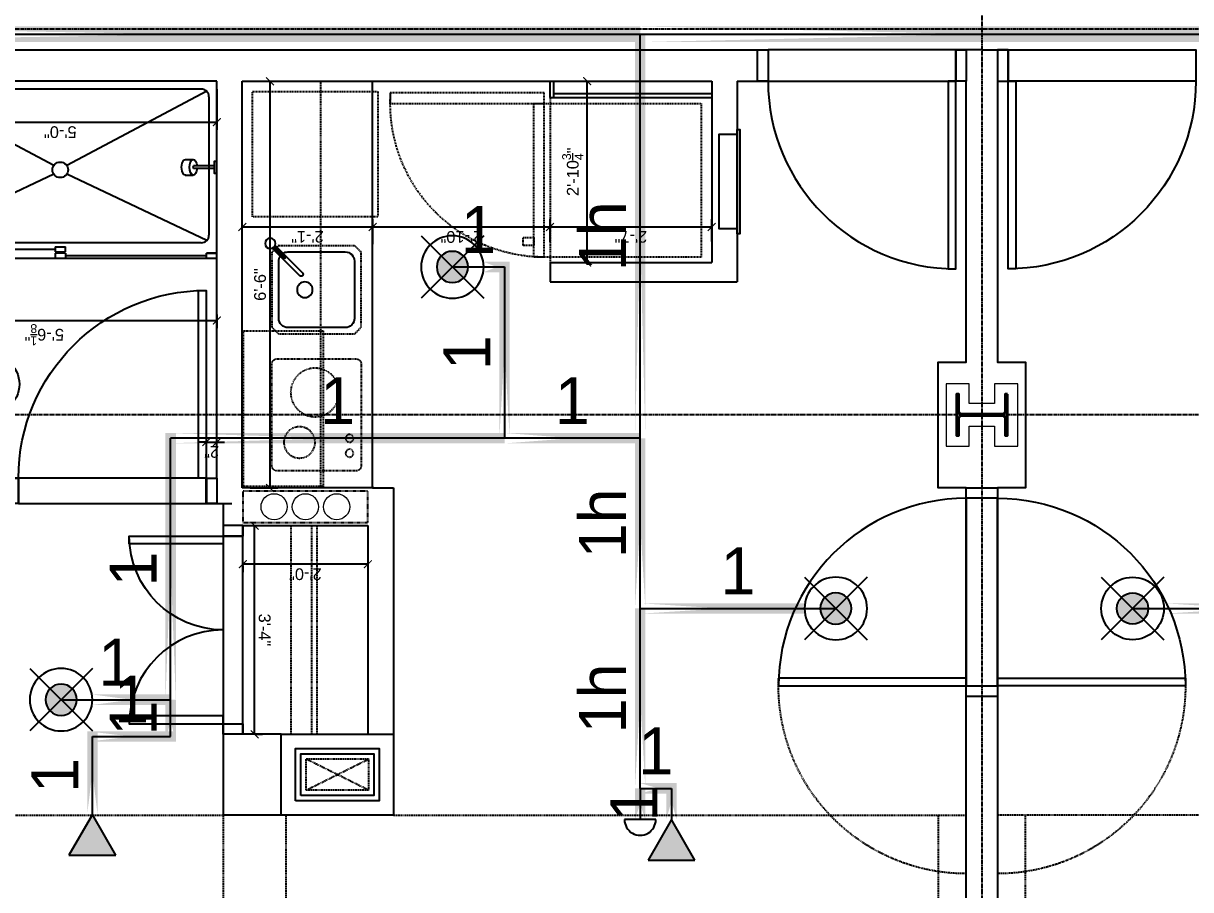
# Model space of a CAD drawing. Header units: inches. Extents: x -6955 to 13123, y -1334 to 3701.
# Drawn here: x 10355.3 to 10579, y 1468.5 to 1634.7 of the extents above; entities that cross this region are included whole.
import ezdxf
from ezdxf.enums import TextEntityAlignment as Align

# ---------------------------------------------------------------- set-up
doc = ezdxf.new("R2010")
doc.units = ezdxf.units.IN
doc.header["$MEASUREMENT"] = 0
for name, pattern in [('CENTER2', [1.125, 0.75, -0.125, 0.125, -0.125]), ('DASHDOT2', [0.5, 0.25, -0.125, 0, -0.125]), ('HIDDEN2', [0.1875, 0.125, -0.0625])]:
    doc.linetypes.add(name, pattern=pattern)
for name, color, linetype, lineweight in [('A-Detl-Hatch', 1, 'Continuous', 18), ('A-Detl-Wide', 2, 'Continuous', 35), ('S-Detl-Hatch', 1, 'Continuous', 18)]:
    doc.layers.add(name, color=color, linetype=linetype, lineweight=lineweight)
for name, color, linetype in [('A-Door', 7, 'Continuous'), ('A-Door-Head', 8, 'Continuous'), ('A-Eqpm', 4, 'Continuous'), ('A-Eqpm-NIC', 5, 'DASHDOT2'), ('A-Flor-Case', 6, 'Continuous'), ('A-Flor-Case-Hidden', 8, 'HIDDEN2'), ('A-Flor-Outline', 4, 'Continuous'), ('A-Flor-Ovhd', 1, 'HIDDEN2'), ('A-Flor-Pfix', 7, 'Continuous'), ('A-Flor-Soffit', 6, 'HIDDEN2'), ('A-Flor-Wall Mtd Fixture', 7, 'Continuous'), ('A-Grid(SmallScale)', 11, 'CENTER2'), ('A-HVAC', 6, 'HIDDEN2'), ('A-Wall-Full', 7, 'Continuous'), ('headdn', 7, 'Continuous'), ('PIPEBL', 4, 'Continuous'), ('pipemn', 6, 'Continuous'), ('PIPESPC', 7, 'Continuous'), ('spk-cap', 7, 'Continuous'), ('TIDYPIPE', 7, 'Continuous')]:
    doc.layers.add(name, color=color, linetype=linetype)
doc.layers.add('G-Anno-Nplt', color=140, linetype='Continuous', lineweight=18, plot=False)
doc.styles.add('G1DIM', font='arial.ttf')
doc.styles.add('PIPE', font='PIPE.SHX')
doc.dimstyles.new('Aec-Arch-I-96', dxfattribs={"dimscale": 96, "dimtxt": 0.09375, "dimasz": 0.0625, "dimexe": 0.0625, "dimexo": 0.0625, "dimgap": 0.03125, "dimtad": 1, "dimdec": 3, "dimzin": 3, "dimdsep": 46, "dimlunit": 4, "dimtxsty": 'G1DIM', "dimblk": 'ARCHTICK', "dimcen": 0.09375, "dimclrt": 2, "dimazin": 2, "dimtfac": 0.75, "dimtdec": 3, "dimtix": 1, "dimtmove": 2, "dimatfit": 2, "dimldrblk": 'OPEN90', "dimfxl": 0.0625, "dimtolj": 1, "dimtzin": 0, "dimarcsym": 0})

# ---------------------------------------------------------------- blocks, each defined once
blk = doc.blocks.new('*U18')
at = {"layer": 'A-Detl-Hatch'}
h = blk.add_hatch(dxfattribs=at)
h.set_pattern_fill('ANSI32', color=256, scale=6, style=0)
h.set_pattern_definition([(45, (0, -4.865), (-1.591, 1.591), []), (45, (1.0607, -4.865), (-1.591, 1.591), [])])
edge = h.paths.add_edge_path()
edge.add_line((3.98, -9.73), (3.98, -9.295))
edge.add_line((3.98, -9.295), (0.645, -9.295))
edge.add_arc((0.645, -8.795), 0.5, 180, 270, ccw=False)
edge.add_line((0.145, -8.795), (0.145, -0.935))
edge.add_arc((0.645, -0.935), 0.5, 90, 180, ccw=False)
edge.add_line((0.645, -0.435), (3.98, -0.435))
edge.add_line((3.98, -0.435), (3.98, 0))
edge.add_line((3.98, 0), (-3.98, 0))
edge.add_line((-3.98, 0), (-3.98, -0.435))
edge.add_line((-3.98, -0.435), (-0.645, -0.435))
edge.add_arc((-0.645, -0.935), 0.5, 0, 90, ccw=False)
edge.add_line((-0.145, -0.935), (-0.145, -8.795))
edge.add_arc((-0.645, -8.795), 0.5, -90, 0, ccw=False)
edge.add_line((-0.645, -9.295), (-3.98, -9.295))
edge.add_line((-3.98, -9.295), (-3.98, -9.73))
edge.add_line((-3.98, -9.73), (3.98, -9.73))
at = {"color": 0, "linetype": 'ByBlock'}
blk.add_lwpolyline([(3.98, -9.73), (3.98, -9.295), (0.645, -9.295, -0.4142136), (0.145, -8.795), (0.145, -0.935, -0.4142136), (0.645, -0.435), (3.98, -0.435), (3.98, 0), (-3.98, 0), (-3.98, -0.435), (-0.645, -0.435, -0.4142136), (-0.145, -0.935), (-0.145, -8.795, -0.4142136), (-0.645, -9.295), (-3.98, -9.295), (-3.98, -9.73)], format="xyb", close=True, dxfattribs=at)
blk = doc.blocks.new('W10X33')
at = {"layer": 'S-Detl-Hatch'}
blk.add_lwpolyline([(13773.78, -7310.28), (13773.78, -7305.84), (13769.95, -7305.84), (13769.95, -7300.98), (13773.78, -7300.98), (13773.78, -7296.55), (13761.82, -7296.55), (13761.82, -7300.98), (13765.66, -7300.98), (13765.66, -7305.84), (13761.82, -7305.84), (13761.82, -7310.28)], close=True, dxfattribs=at)
at = {"layer": 'A-Detl-Wide'}
blk.add_blockref('*U18', (13767.8, -7298.55), dxfattribs=at)
blk = doc.blocks.new('36in door')
blk.add_lwpolyline([(-1.5, -36), (0, -36), (0, 0), (-1.5, 0)], close=True)
blk.add_arc((0, 0), 36, 180, 270)
blk = doc.blocks.new('King Studio 1')
at = {"layer": 'A-Door'}
blk.add_lwpolyline([(221, 6), (219, 6), (219, 0), (221, 0)], close=True, dxfattribs=at)
at = {"layer": 'A-Door-Head'}
blk.add_lwpolyline([(183, 6), (219, 6), (219, 0), (183, 0)], close=True, dxfattribs=at)
at = {"layer": 'A-Flor-Soffit'}
for p, q in [((215.63, 247.38), (215.63, 146.75)), ((111.74, 146.75), (221, 146.75))]:
    blk.add_line(p, q, dxfattribs=at)
at = {"layer": 'A-Wall-Full'}
for p, q in [((219, 0), (219, 6)), ((221, 6), (219, 6)), ((224, 0), (219, 0))]:
    blk.add_line(p, q, dxfattribs=at)
blk.add_lwpolyline([(221, 6), (221, 59.9), (215.63, 59.9), (215.63, 84), (221, 84), (221, 247.38)], dxfattribs=at)
at = {"layer": 'A-Door', "xscale": -1, "rotation": 180.0000000000306}
blk.add_blockref('36in door', (219, 6), dxfattribs=at)
blk = doc.blocks.new('Plumbing Chase')
at = {"layer": 'A-Flor-Outline', "linetype": 'HIDDEN2', "ltscale": 0.5}
blk.add_lwpolyline([(0.625, 0), (6.625, 0), (6.625, 24), (0.625, 24)], close=True, dxfattribs=at)
at = {"layer": 'G-Anno-Nplt'}
for centre in [(3.625, 18), (3.625, 12), (3.625, 6)]:
    blk.add_circle(centre, 2.5, dxfattribs=at)
blk = doc.blocks.new('18in door')
blk.add_lwpolyline([(0, 0), (1.5, 0), (1.5, 18), (0, 18)], close=True)
blk.add_arc((0, 0), 18, 0, 90)
blk = doc.blocks.new('Single 12x6 HVAC Shaft')
at = {"layer": 'A-Flor-Outline'}
blk.add_lwpolyline([(3.75, 17.75), (11.75, 17.75), (11.75, 3.75), (3.75, 3.75)], close=True, dxfattribs=at)
at = {"layer": 'A-HVAC'}
for p, q in [((4.75, 16.75), (10.75, 4.75)), ((4.75, 4.75), (10.75, 16.75))]:
    blk.add_line(p, q, dxfattribs=at)
blk.add_lwpolyline([(4.75, 16.75), (10.75, 16.75), (10.75, 4.75), (4.75, 4.75)], close=True, dxfattribs=at)
at = {"layer": 'A-Wall-Full'}
for points in [[(0, 21.5), (15.5, 21.5), (15.5, 0), (0, 0)], [(2.75, 18.75), (12.75, 18.75), (12.75, 2.75), (2.75, 2.75)]]:
    blk.add_lwpolyline(points, close=True, dxfattribs=at)
blk = doc.blocks.new('sink1915rear')
for p, q in [((-0.37, -1.9), (-0.37, -5.29)), ((-0.12, -1.97), (-0.12, -4.54)), ((0.13, -1.97), (0.13, -4.54)), ((0.38, -1.9), (0.38, -5.29)), ((0.38, -5.29), (-0.37, -5.29)), ((0.13, -4.54), (-0.12, -4.54))]:
    blk.add_line(p, q)
blk.add_circle((0, -1.04), 0.938)
for start, end in [(112.0243, 67.9757), (138.5829, 221.4171), (318.587, 41.413), (264.1135, 275.8865)]:
    blk.add_arc((0, -5.04), 1, start, end)
blk.add_open_spline([(-0.75, -3.54), (-1.37, -3.58), (-1.99, -3.68), (-3.59, -4.07), (-4.53, -4.46), (-6.15, -5.47), (-6.84, -6.09), (-7.86, -7.44), (-8.21, -8.17), (-8.46, -9.28), (-8.5, -9.65), (-8.5, -10.01), (-8.5, -10.59), (-8.4, -11.17), (-7.93, -12.47), (-7.49, -13.18), (-6.28, -14.46), (-5.51, -15.02), (-3.75, -15.9), (-2.76, -16.21), (-0.69, -16.54), (0.38, -16.56), (2.47, -16.29), (3.47, -16), (5.27, -15.17), (6.07, -14.63), (7.34, -13.38), (7.81, -12.68), (8.41, -11.21), (8.54, -10.45), (8.44, -8.94), (8.22, -8.19), (7.42, -6.76), (6.85, -6.1), (5.41, -4.95), (4.55, -4.47), (2.7, -3.81), (1.74, -3.61), (0.75, -3.54)], degree=3, knots=[4.798605, 4.798605, 4.798605, 4.798605, 5.014176, 5.014176, 5.378501, 5.378501, 5.742827, 5.742827, 6.107152, 6.107152, 6.283185, 6.283185, 6.283185, 6.561131, 6.561131, 6.925457, 6.925457, 7.289782, 7.289782, 7.654107, 7.654107, 8.018433, 8.018433, 8.382758, 8.382758, 8.747084, 8.747084, 9.111409, 9.111409, 9.475734, 9.475734, 9.84006, 9.84006, 10.204385, 10.204385, 10.56871, 10.56871, 10.909356, 10.909356, 10.909356, 10.909356])
at = {"layer": 'A-Flor-Case-Hidden', "linetype": 'HIDDEN2', "ltscale": 0.25}
blk.add_ellipse((0, -10.01), major_axis=(-9.5, 0), ratio=0.789474, start_param=4.791408, end_param=10.916548, dxfattribs=at)
blk = doc.blocks.new('wall sconce')
for p, q in [((0, 0), (3.75, 0)), ((2, -1.75), (2, 1.75))]:
    blk.add_line(p, q)
blk.add_circle((2, 0), 1.25)
blk = doc.blocks.new('41in Std Vanity')
at = {"layer": 'A-Flor-Case'}
for p, q in [((23, 54.5), (0, 54.5)), ((0.75, 1.5), (0.75, 54.5)), ((23, 1.5), (23, 54.5)), ((23, 1.5), (0, 1.5))]:
    blk.add_line(p, q, dxfattribs=at)
at = {"layer": 'A-Flor-Case-Hidden'}
for p, q in [((22, 51.12), (0.75, 51.12)), ((4.83, 50.38), (0.75, 46.3)), ((5.89, 50.38), (0.75, 45.24)), ((20, 50.38), (2.75, 50.38)), ((16.86, 50.38), (21.25, 45.99)), ((17.92, 50.38), (21.25, 47.05)), ((22, 4.88), (22, 51.12)), ((21.25, 4.88), (21.25, 49.12)), ((21.25, 17), (0.75, 17)), ((21.25, 16.25), (0.75, 16.25)), ((21.25, 5.62), (0.75, 5.62)), ((22, 4.88), (0.75, 4.88))]:
    blk.add_line(p, q, dxfattribs=at)
for points in [[(0.75, 49.12), (2.75, 49.12), (2.75, 51.12), (0.75, 51.12)], [(20, 49.12), (22, 49.12), (22, 51.12), (20, 51.12)]]:
    blk.add_lwpolyline(points, close=True, dxfattribs=at)
at = {"layer": 'A-Wall-Full'}
for p, q in [((0, 0), (0, 56)), ((0, 56), (23, 56)), ((23, 0), (0, 0))]:
    blk.add_line(p, q, dxfattribs=at)
at = {"layer": 'A-Flor-Pfix', "rotation": 90}
blk.add_blockref('sink1915rear', (2.99, 33.06), dxfattribs=at)
at = {"layer": 'A-Flor-Wall Mtd Fixture', "xscale": -1, "rotation": 90}
blk.add_blockref('wall sconce', (11.5, 56), dxfattribs=at)
at = {"layer": 'A-Flor-Wall Mtd Fixture', "rotation": 90}
blk.add_blockref('wall sconce', (11.5, 0), dxfattribs=at)
blk = doc.blocks.new('_ArchTick')
at = {"color": 0, "linetype": 'ByBlock', "const_width": 0.15}
blk.add_lwpolyline([(-0.5, -0.5), (0.5, 0.5)], dxfattribs=at)
blk = doc.blocks.new('*D133')
at = {"layer": 'Defpoints', "color": 0, "transparency": 16777216}
for p in [(-44.25, -73.66), (-4.25, -73.66), (-4.25, -75.03)]:
    blk.add_point(p, dxfattribs=at)
at = {"layer": 'G-Anno-Nplt', "color": 0, "lineweight": -2, "transparency": 16777216}
for p, q in [((-44.25, -75.03), (-4.25, -75.03)), ((-44.25, -75.16), (-44.25, -76.53)), ((-4.25, -75.16), (-4.25, -76.53))]:
    blk.add_line(p, q, dxfattribs=at)
at = {"layer": 'G-Anno-Nplt', "color": 0, "lineweight": -2, "transparency": 16777216, "xscale": 1.5, "yscale": 1.5, "zscale": 1.5, "rotation": 180}
blk.add_blockref('_ArchTick', (-44.25, -75.03), dxfattribs=at)
at = {"layer": 'G-Anno-Nplt', "color": 0, "lineweight": -2, "transparency": 16777216, "xscale": 1.5, "yscale": 1.5, "zscale": 1.5}
blk.add_blockref('_ArchTick', (-4.25, -75.03), dxfattribs=at)
at = {"layer": 'G-Anno-Nplt', "transparency": 16777216, "insert": (-24.25, -76.93), "char_height": 2.25, "attachment_point": 5, "rotation": 180, "style": 'G1DIM'}
blk.add_mtext('\\A1;3\'-4"', dxfattribs=at)
blk = doc.blocks.new('_Open90')
at = {"color": 0, "linetype": 'ByBlock', "lineweight": -2}
for p, q in [((0, 0), (-1, 0)), ((-0.5, 0.5), (0, 0)), ((0, 0), (-0.5, -0.5))]:
    blk.add_line(p, q, dxfattribs=at)
blk = doc.blocks.new('*D134')
at = {"layer": 'Defpoints', "color": 0, "transparency": 16777216}
for p in [(-11.64, -72.75), (-10.4, -72.75), (-10.4, -96.75)]:
    blk.add_point(p, dxfattribs=at)
at = {"layer": 'G-Anno-Nplt', "color": 0, "lineweight": -2, "transparency": 16777216}
for p, q in [((-11.9, -72.75), (-13.14, -72.75)), ((-11.64, -96.75), (-11.64, -72.75)), ((-11.9, -96.75), (-13.14, -96.75))]:
    blk.add_line(p, q, dxfattribs=at)
at = {"layer": 'G-Anno-Nplt', "color": 0, "lineweight": -2, "transparency": 16777216, "xscale": 1.5, "yscale": 1.5, "zscale": 1.5}
for p, rotation in [((-11.64, -72.75), 90), ((-11.64, -96.75), 270)]:
    blk.add_blockref('_ArchTick', p, dxfattribs=dict(at, rotation=rotation))
at = {"layer": 'G-Anno-Nplt', "transparency": 16777216, "insert": (-13.54, -84.75), "char_height": 2.25, "attachment_point": 5, "rotation": 90, "style": 'G1DIM'}
blk.add_mtext('\\A1;2\'-0"', dxfattribs=at)
blk = doc.blocks.new('*D118')
at = {"layer": 'Defpoints', "color": 0, "transparency": 16777216}
for p in [(-78, -4.88), (0, -4.88), (0, -10.2)]:
    blk.add_point(p, dxfattribs=at)
at = {"layer": 'G-Anno-Nplt', "color": 0, "lineweight": -2, "transparency": 16777216}
for p, q in [((-78, -6.38), (-78, -11.7)), ((0, -6.38), (0, -11.7)), ((-78, -10.2), (0, -10.2))]:
    blk.add_line(p, q, dxfattribs=at)
at = {"layer": 'G-Anno-Nplt', "color": 0, "lineweight": -2, "transparency": 16777216, "xscale": 1.5, "yscale": 1.5, "zscale": 1.5, "rotation": 180}
blk.add_blockref('_ArchTick', (-78, -10.2), dxfattribs=at)
at = {"layer": 'G-Anno-Nplt', "color": 0, "lineweight": -2, "transparency": 16777216, "xscale": 1.5, "yscale": 1.5, "zscale": 1.5}
blk.add_blockref('_ArchTick', (0, -10.2), dxfattribs=at)
at = {"layer": 'G-Anno-Nplt', "transparency": 16777216, "insert": (-39, -8.3), "char_height": 2.25, "attachment_point": 5, "style": 'G1DIM'}
blk.add_mtext('\\A1;6\'-6"', dxfattribs=at)
blk = doc.blocks.new('*D119')
at = {"layer": 'Defpoints', "color": 0, "transparency": 16777216}
for p in [(-32.79, -4.88), (-32.79, -29.88), (-27.96, -29.88)]:
    blk.add_point(p, dxfattribs=at)
at = {"layer": 'G-Anno-Nplt', "color": 0, "lineweight": -2, "transparency": 16777216}
for p, q in [((-31.29, -4.88), (-26.46, -4.88)), ((-27.96, -4.88), (-27.96, -29.88)), ((-31.29, -29.88), (-26.46, -29.88))]:
    blk.add_line(p, q, dxfattribs=at)
at = {"layer": 'G-Anno-Nplt', "color": 0, "lineweight": -2, "transparency": 16777216, "xscale": 1.5, "yscale": 1.5, "zscale": 1.5}
for p, rotation in [((-27.96, -4.88), 90), ((-27.96, -29.88), 270)]:
    blk.add_blockref('_ArchTick', p, dxfattribs=dict(at, rotation=rotation))
at = {"layer": 'G-Anno-Nplt', "transparency": 16777216, "insert": (-29.84, -17.38), "char_height": 2.25, "attachment_point": 5, "rotation": 90, "style": 'G1DIM'}
blk.add_mtext('\\A1;2\'-1"', dxfattribs=at)
blk = doc.blocks.new('*D120')
at = {"layer": 'Defpoints', "color": 0, "transparency": 16777216}
for p in [(-32.32, -29.88), (-32.32, -63.88), (-27.96, -63.88)]:
    blk.add_point(p, dxfattribs=at)
at = {"layer": 'G-Anno-Nplt', "color": 0, "lineweight": -2, "transparency": 16777216}
for p, q in [((-30.82, -29.88), (-26.46, -29.88)), ((-27.96, -29.88), (-27.96, -63.88)), ((-30.82, -63.88), (-26.46, -63.88))]:
    blk.add_line(p, q, dxfattribs=at)
at = {"layer": 'G-Anno-Nplt', "color": 0, "lineweight": -2, "transparency": 16777216, "xscale": 1.5, "yscale": 1.5, "zscale": 1.5}
for p, rotation in [((-27.96, -29.88), 90), ((-27.96, -63.88), 270)]:
    blk.add_blockref('_ArchTick', p, dxfattribs=dict(at, rotation=rotation))
at = {"layer": 'G-Anno-Nplt', "transparency": 16777216, "insert": (-29.86, -46.88), "char_height": 2.25, "attachment_point": 5, "rotation": 90, "style": 'G1DIM'}
blk.add_mtext('\\A1;2\'-10"', dxfattribs=at)
blk = doc.blocks.new('*D121')
at = {"layer": 'Defpoints', "color": 0, "transparency": 16777216}
for p in [(-32.25, -63.88), (-32.25, -94.88), (-27.96, -94.88)]:
    blk.add_point(p, dxfattribs=at)
at = {"layer": 'G-Anno-Nplt', "color": 0, "lineweight": -2, "transparency": 16777216}
for p, q in [((-30.75, -63.88), (-26.46, -63.88)), ((-27.96, -63.88), (-27.96, -94.88)), ((-30.75, -94.88), (-26.46, -94.88))]:
    blk.add_line(p, q, dxfattribs=at)
at = {"layer": 'G-Anno-Nplt', "color": 0, "lineweight": -2, "transparency": 16777216, "xscale": 1.5, "yscale": 1.5, "zscale": 1.5}
for p, rotation in [((-27.96, -63.88), 90), ((-27.96, -94.88), 270)]:
    blk.add_blockref('_ArchTick', p, dxfattribs=dict(at, rotation=rotation))
at = {"layer": 'G-Anno-Nplt', "transparency": 16777216, "insert": (-29.84, -79.38), "char_height": 2.25, "attachment_point": 5, "rotation": 90, "style": 'G1DIM'}
blk.add_mtext('\\A1;2\'-7"', dxfattribs=at)
blk = doc.blocks.new('*D122')
at = {"layer": 'Defpoints', "color": 0, "transparency": 16777216}
for p in [(-34.75, -69.46), (0, -69.46), (0, -70.99)]:
    blk.add_point(p, dxfattribs=at)
at = {"layer": 'G-Anno-Nplt', "color": 0, "lineweight": -2, "transparency": 16777216}
for p, q in [((-34.75, -70.96), (-34.75, -72.49)), ((-34.75, -70.99), (0, -70.99)), ((0, -70.96), (0, -72.49))]:
    blk.add_line(p, q, dxfattribs=at)
at = {"layer": 'G-Anno-Nplt', "color": 0, "lineweight": -2, "transparency": 16777216, "xscale": 1.5, "yscale": 1.5, "zscale": 1.5, "rotation": 180}
blk.add_blockref('_ArchTick', (-34.75, -70.99), dxfattribs=at)
at = {"layer": 'G-Anno-Nplt', "color": 0, "lineweight": -2, "transparency": 16777216, "xscale": 1.5, "yscale": 1.5, "zscale": 1.5}
blk.add_blockref('_ArchTick', (0, -70.99), dxfattribs=at)
at = {"layer": 'G-Anno-Nplt', "transparency": 16777216, "insert": (-17.37, -68.23), "char_height": 2.25, "attachment_point": 5, "style": 'G1DIM'}
blk.add_mtext('\\A1;2\'-10{\\H0.750000x;\\S3/4;}"', dxfattribs=at)
blk = doc.blocks.new('refrigerator')
blk.add_line((-30.125, 0), (-30.125, -29.5))
for points in [[(-32.125, -29.5), (0, -29.5), (0, 0), (-32.125, 0)], [(-34.125, -3.75), (-32.125, -3.75), (-32.125, -2.25), (-34.125, -2.25)], [(-59.625, -31.5), (-59.625, -29.5), (-30.125, -29.5), (-30.125, -31.5)]]:
    blk.add_lwpolyline(points, close=True)
blk.add_arc((-30.125, -29.5), 29.5, 90, 183.88744)
blk = doc.blocks.new('kitchen faucet')
for p, q in [((0.93, 0.38), (8.38, 0.38)), ((1, 0.12), (4, 0.12)), ((4, -0.12), (4, 0.12)), ((0.93, -0.38), (8.38, -0.38)), ((1, -0.12), (4, -0.12))]:
    blk.add_line(p, q)
blk.add_circle((0, 0), 1)
blk.add_arc((8.38, 0), 0.375, 270, 90)
blk = doc.blocks.new('kitchen sink')
blk.add_lwpolyline([(-14.94, -6.97, 0.143329), (-14, -7.25), (-3, -7.25, 0.414214), (-1.25, -5.5), (-1.25, 5.5, 0.414214), (-3, 7.25), (-14, 7.25, 0.414214), (-15.75, 5.5), (-15.75, -5.5, 0.143329), (-15.47, -6.44, 0.143329)], format="xyb")
blk.add_circle((-10.75, 0), 1.5)
at = {"layer": 'A-Flor-Case-Hidden'}
for p, q in [((-15.75, 8.5), (-17, 7.25)), ((-1.25, 8.5), (0, 7.25)), ((-16.64, -7.61), (-17, -7.25)), ((-15.75, -8.5), (-16.11, -8.14)), ((-1.25, -8.5), (0, -7.25))]:
    blk.add_line(p, q, dxfattribs=at)
for points in [[(-17, 7.25), (-17, -7.25)], [(-1.25, 8.5), (-15.75, 8.5)], [(0, -7.25), (0, 7.25)], [(-15.75, -8.5), (-1.25, -8.5)]]:
    blk.add_lwpolyline(points, dxfattribs=at)
at = {"rotation": 45.00000000000001}
blk.add_blockref('kitchen faucet', (-17.38, -8.88), dxfattribs=at)
blk = doc.blocks.new('cooktop')
at = {"ltscale": 0.5}
blk.add_lwpolyline([(-7.56, -21.5), (7.56, -21.5, 0.414214), (8.56, -20.5), (8.56, -1, 0.414214), (7.56, 0), (-7.56, 0, 0.414214), (-8.56, -1), (-8.56, -20.5, 0.414214)], format="xyb", close=True, dxfattribs=at)
for centre, radius in [((-3.27, -5.47), 3), ((6.32, -3.4), 0.75), ((6.32, -6.24), 0.75), ((-0.31, -15.05), 4.66)]:
    blk.add_circle(centre, radius, dxfattribs=at)
blk = doc.blocks.new('shower head')
for p, q in [((0.5, 0.25), (4.48, 0.25)), ((6.04, 1.5), (4.5, 1.5)), ((0.5, -0.25), (4.48, -0.25)), ((6.02, -1.5), (4.49, -1.5))]:
    blk.add_line(p, q)
blk.add_lwpolyline([(0, -1.12), (0.5, -1.12), (0.5, 1.12), (0, 1.12)], close=True)
at = {"extrusion": (0, 0, -1)}
for centre, start_param, end_param in [((4.5, 0), 4.878708, 10.826996), ((6.02, 0), 6.265998, 9.430839)]:
    blk.add_ellipse(centre, major_axis=(0, 1.5), ratio=0.483735, start_param=start_param, end_param=end_param, dxfattribs=at)
blk.add_open_spline([(4.48, 0.25), (4.49, 0.2), (4.49, 0.16), (4.49, 0.11), (4.5, 0.04), (4.5, -0.04), (4.49, -0.11), (4.49, -0.16), (4.49, -0.21), (4.48, -0.25)], degree=3, knots=[7.6339989, 7.6339989, 7.6339989, 7.6339989, 7.7552894, 7.7552894, 7.7552894, 7.9540134, 7.9540134, 7.9540134, 8.074038, 8.074038, 8.074038, 8.074038])
blk = doc.blocks.new('shower door')
at = {"layer": 'A-Flor-Case'}
for p, q in [((-31, -1), (-31, 0)), ((-29, 0), (-31, 0)), ((-29, -1), (-29, 0)), ((0, 0), (-2, 0)), ((-2, 0), (-2, -1)), ((-59.99, -1.26), (-57.99, -1.26)), ((-57.99, -2.26), (-57.99, -1.26)), ((-57.99, -1.76), (-31, -1.76)), ((-29, -1), (-31, -1)), ((-31, -1.26), (-29, -1.26)), ((-31, -2.26), (-31, -1.26)), ((-2, -0.5), (-29, -0.5)), ((-29, -1.26), (-29, -2.26)), ((0, -1), (-2, -1)), ((-2, -1), (0, -1)), ((-59.99, -2.26), (-57.99, -2.26)), ((-31, -2.26), (-29, -2.26))]:
    blk.add_line(p, q, dxfattribs=at)
blk = doc.blocks.new('30x34 shower')
at = {"layer": 'A-Flor-Pfix'}
for p, q in [((0, -34), (0, 0)), ((60, 0), (0, 0)), ((60, -34), (60, 0)), ((28.75, -16.18), (1.94, -1.94)), ((57, -1.5), (3, -1.5)), ((58.06, -1.94), (31.25, -16.18)), ((1.5, -3), (1.5, -29.5)), ((58.5, -3), (58.5, -29.5)), ((28.75, -17.82), (1.94, -30.56)), ((58.06, -30.56), (31.25, -17.82)), ((57, -31), (3, -31)), ((60, -34), (0, -34))]:
    blk.add_line(p, q, dxfattribs=at)
blk.add_circle((30, -17), 1.5, dxfattribs=at)
for centre, start, end in [((3, -3), 90, 180), ((57, -3), 0, 90), ((3, -29.5), 180, 270), ((57, -29.5), 270, 0)]:
    blk.add_arc(centre, 1.5, start, end, dxfattribs=at)
at = {"xscale": -1, "rotation": 179.9999999999999}
blk.add_blockref('shower door', (60, -34), dxfattribs=at)
at = {"layer": 'A-Flor-Pfix', "rotation": 180.0000000001253}
blk.add_blockref('shower head', (60, -16.5), dxfattribs=at)
blk = doc.blocks.new('Toiliet American Std Cadet Pro')
for p, q in [((5.84, 9.06), (1, 9.06)), ((0, 8.06), (0, -8.06)), ((6.84, 7.9), (6.84, 8.06)), ((7.53, 6.52), (7, 7.36)), ((7.69, -5.98), (7.69, 5.98)), ((7, -7.36), (7.53, -6.52)), ((6.84, -8.06), (6.84, -7.9)), ((1, -9.06), (5.84, -9.06))]:
    blk.add_line(p, q)
for centre, radius, start, end in [((1, 8.06), 1, 90, 180), ((5.84, 8.06), 1, 0, 90), ((7.84, 7.9), 1, 180, 212.4157), ((6.69, 5.98), 1, 0, 32.4157), ((10.89, 10.1), 4.91, 226.8784, 295.5831), ((10.89, -10.1), 4.91, 64.417, 133.1217), ((6.69, -5.98), 1, 327.5844, 0), ((1, -8.06), 1, 180, 270), ((5.84, -8.06), 1, 270, 0), ((7.84, -7.9), 1, 147.5844, 180)]:
    blk.add_arc(centre, radius, start, end)
for start_param, end_param in [(4.086017, 8.480354), (2.197169, 4.086017)]:
    blk.add_ellipse((18.39, 0), major_axis=(9.17, 0), ratio=0.762999, start_param=start_param, end_param=end_param)
blk = doc.blocks.new('*D109')
at = {"layer": 'Defpoints', "color": 0, "transparency": 16777216}
for p in [(-42.8, 6.14), (-45.88, -60), (-43.26, -60)]:
    blk.add_point(p, dxfattribs=at)
at = {"layer": 'G-Anno-Nplt', "color": 0, "lineweight": -2, "transparency": 16777216}
for p, q in [((-44.3, 6.14), (-47.38, 6.14)), ((-45.88, 6.14), (-45.88, -60)), ((-44.76, -60), (-47.38, -60))]:
    blk.add_line(p, q, dxfattribs=at)
at = {"layer": 'G-Anno-Nplt', "color": 0, "lineweight": -2, "transparency": 16777216, "xscale": 1.5, "yscale": 1.5, "zscale": 1.5}
for p, rotation in [((-45.88, 6.14), 90), ((-45.88, -60), 270)]:
    blk.add_blockref('_ArchTick', p, dxfattribs=dict(at, rotation=rotation))
at = {"layer": 'G-Anno-Nplt', "transparency": 16777216, "insert": (-48.63, -26.93), "char_height": 2.25, "attachment_point": 5, "rotation": 90, "style": 'G1DIM'}
blk.add_mtext('\\A1;5\'-6{\\H0.750000x;\\S1/8;}"', dxfattribs=at)
blk = doc.blocks.new('*D110')
at = {"layer": 'Defpoints', "color": 0, "transparency": 16777216}
for p in [(0, 2.48), (-36, 0), (0, -3.5)]:
    blk.add_point(p, dxfattribs=at)
at = {"layer": 'G-Anno-Nplt', "color": 0, "lineweight": -2, "transparency": 16777216}
for p, q in [((-36, 1.5), (-36, 3.98)), ((-36, 2.48), (0, 2.48)), ((0, -2), (0, 3.98))]:
    blk.add_line(p, q, dxfattribs=at)
at = {"layer": 'G-Anno-Nplt', "color": 0, "lineweight": -2, "transparency": 16777216, "xscale": 1.5, "yscale": 1.5, "zscale": 1.5, "rotation": 180}
blk.add_blockref('_ArchTick', (-36, 2.48), dxfattribs=at)
at = {"layer": 'G-Anno-Nplt', "color": 0, "lineweight": -2, "transparency": 16777216, "xscale": 1.5, "yscale": 1.5, "zscale": 1.5}
blk.add_blockref('_ArchTick', (0, 2.48), dxfattribs=at)
at = {"layer": 'G-Anno-Nplt', "transparency": 16777216, "insert": (-18, 4.38), "char_height": 2.25, "attachment_point": 5, "style": 'G1DIM'}
blk.add_mtext('\\A1;3\'-0"', dxfattribs=at)
blk = doc.blocks.new('*D106')
at = {"layer": 'Defpoints', "color": 0, "transparency": 16777216}
for p in [(-58.12, 7.25), (-76.12, 6.5), (-76.12, 2.15)]:
    blk.add_point(p, dxfattribs=at)
at = {"layer": 'G-Anno-Nplt', "color": 0, "lineweight": -2, "transparency": 16777216}
for p, q in [((-76.12, 5), (-76.12, 0.65)), ((-58.12, 5.75), (-58.12, 0.65)), ((-58.12, 2.15), (-76.12, 2.15))]:
    blk.add_line(p, q, dxfattribs=at)
at = {"layer": 'G-Anno-Nplt', "color": 0, "lineweight": -2, "transparency": 16777216, "xscale": 1.5, "yscale": 1.5, "zscale": 1.5, "rotation": 180}
blk.add_blockref('_ArchTick', (-76.12, 2.15), dxfattribs=at)
at = {"layer": 'G-Anno-Nplt', "color": 0, "lineweight": -2, "transparency": 16777216, "xscale": 1.5, "yscale": 1.5, "zscale": 1.5}
blk.add_blockref('_ArchTick', (-58.12, 2.15), dxfattribs=at)
at = {"layer": 'G-Anno-Nplt', "transparency": 16777216, "insert": (-67.12, 4.05), "char_height": 2.25, "attachment_point": 5, "style": 'G1DIM'}
blk.add_mtext('\\A1;1\'-6"', dxfattribs=at)
blk = doc.blocks.new('*D107')
at = {"layer": 'Defpoints', "color": 0, "transparency": 16777216}
for p in [(0, 0), (-7.85, -60), (0, -60)]:
    blk.add_point(p, dxfattribs=at)
at = {"layer": 'G-Anno-Nplt', "color": 0, "lineweight": -2, "transparency": 16777216}
for p, q in [((-1.5, 0), (-9.35, 0)), ((-7.85, 0), (-7.85, -60)), ((-1.5, -60), (-9.35, -60))]:
    blk.add_line(p, q, dxfattribs=at)
at = {"layer": 'G-Anno-Nplt', "color": 0, "lineweight": -2, "transparency": 16777216, "xscale": 1.5, "yscale": 1.5, "zscale": 1.5}
for p, rotation in [((-7.85, 0), 90), ((-7.85, -60), 270)]:
    blk.add_blockref('_ArchTick', p, dxfattribs=dict(at, rotation=rotation))
at = {"layer": 'G-Anno-Nplt', "transparency": 16777216, "insert": (-9.75, -30), "char_height": 2.25, "attachment_point": 5, "rotation": 90, "style": 'G1DIM'}
blk.add_mtext('\\A1;5\'-0"', dxfattribs=at)
blk = doc.blocks.new('*D108')
at = {"layer": 'Defpoints', "color": 0, "transparency": 16777216}
for p in [(-76.12, -58), (-76.12, -60), (-69.22, -60)]:
    blk.add_point(p, dxfattribs=at)
at = {"layer": 'G-Anno-Nplt', "color": 0, "lineweight": -2, "transparency": 16777216}
for p, q in [((-74.62, -58), (-67.72, -58)), ((-69.22, -58), (-69.22, -56.5)), ((-69.22, -58), (-69.22, -60)), ((-74.62, -60), (-67.72, -60)), ((-69.22, -60), (-69.22, -61.5))]:
    blk.add_line(p, q, dxfattribs=at)
at = {"layer": 'G-Anno-Nplt', "color": 0, "lineweight": -2, "transparency": 16777216, "xscale": 1.5, "yscale": 1.5, "zscale": 1.5}
for p, rotation in [((-69.22, -58), 270), ((-69.22, -60), 90)]:
    blk.add_blockref('_ArchTick', p, dxfattribs=dict(at, rotation=rotation))
at = {"layer": 'G-Anno-Nplt', "transparency": 16777216, "insert": (-71.1, -59), "char_height": 2.25, "attachment_point": 5, "rotation": 90, "style": 'G1DIM'}
blk.add_mtext('\\A1;2"', dxfattribs=at)
blk = doc.blocks.new('connecting')
at = {"layer": 'A-Door'}
for points in [[(0, 38), (0, 36), (6, 36), (6, 38)], [(0, 0), (0, -2), (6, -2), (6, 0)]]:
    blk.add_lwpolyline(points, close=True, dxfattribs=at)
at = {"layer": 'A-Door', "linetype": 'HIDDEN2'}
for centre, start, end in [((0, 36), 90, 182.388), ((6, 36), 357.612, 90)]:
    blk.add_arc(centre, 36, start, end, dxfattribs=at)
at = {"layer": 'A-Door-Head'}
blk.add_lwpolyline([(0, 0), (0, 36), (6, 36), (6, 0)], close=True, dxfattribs=at)
at = {"layer": 'A-Door', "xscale": -1, "rotation": 270}
blk.add_blockref('36in door', (0, 36), dxfattribs=at)
at = {"layer": 'A-Door', "rotation": 90}
blk.add_blockref('36in door', (6, 36), dxfattribs=at)
blk = doc.blocks.new('dpend2')
for p, q in [((-6, -6), (6, 6)), ((6, -6), (-6, 6))]:
    blk.add_line(p, q)
for radius in [6, 3]:
    blk.add_circle((0, 0), radius)
for points in [[(0, 0), (0, 3), (-2.12, 2.14)], [(0, 0), (0, 3), (2.12, 2.14)], [(0, 0), (-3, 0), (-2.08, 2.07)], [(0, 0), (-3, 0), (-2.08, -2.07)], [(0, 0), (0, -3), (-2.12, -2.14)], [(0, 0), (3, 0), (2.08, 2.07)], [(0, 0), (3, 0), (2.08, -2.07)], [(0, 0), (0, -3), (2.12, -2.14)]]:
    blk.add_solid(points)
blk = doc.blocks.new('side2')
for p, q in [((0, 0), (7.79, 4.5)), ((7.79, 4.5), (7.79, -4.5)), ((7.79, -4.5), (0, 0))]:
    blk.add_line(p, q)
blk.add_solid([(7.79, -4.5), (0, 0), (7.79, 4.5)])
blk = doc.blocks.new('CAP')
blk.add_line((0, 3), (0, -3))
blk.add_arc((0, 0), 3, 270, 90)
blk = doc.blocks.new('PIPESPC')
at = {"layer": 'PIPESPC', "style": 'PIPE', "width": 0.9}
blk.add_attdef('SIZE', text='', height=9, dxfattribs=at).set_placement((0, 4.02), align=Align.CENTER)
at = {"layer": 'PIPESPC', "style": 'PIPE', "flags": 1}
blk.add_attdef('SCHED', (25.3, 3.89), '', height=9, dxfattribs=at)
blk = doc.blocks.new('Studio Vanity and Closet Typ')
at = {"layer": 'A-Door'}
for points in [[(-42.2386, -69), (-42.2386, -72.75), (-44.2386, -72.75), (-44.2386, -69)], [(-6.2386, -69), (-6.2386, -72.75), (-4.2386, -72.75), (-4.2386, -69)]]:
    blk.add_lwpolyline(points, close=True, dxfattribs=at)
at = {"layer": 'A-Door-Head'}
blk.add_lwpolyline([(-42.2386, -69), (-42.2386, -72.75), (-6.2386, -72.75), (-6.2386, -69)], close=True, dxfattribs=at)
at = {"layer": 'A-Flor-Ovhd'}
for p, q in [((-4.375, -81.955), (-44.25, -81.955)), ((-4.375, -85.955), (-44.25, -85.955)), ((-4.375, -86.955), (-44.25, -86.955))]:
    blk.add_line(p, q, dxfattribs=at)
at = {"layer": 'A-Flor-Soffit'}
blk.add_line((-59.75, -23), (-59.75, -69), dxfattribs=at)
at = {"layer": 'A-Wall-Full'}
for p, q in [((-56, 0), (-56, -23)), ((0, 0), (0, -23)), ((-56, -23), (-59.75, -23)), ((-42.25, -69), (-59.75, -69)), ((-59.75, -101.625), (-59.75, -69)), ((-42.25, -69), (-42.25, -72.75)), ((0, -69), (-6.25, -69)), ((-6.25, -69), (-6.25, -72.75)), ((-44.25, -80.125), (-44.25, -72.75)), ((-44.25, -72.75), (-42.25, -72.75)), ((-4.25, -72.75), (-6.25, -72.75)), ((-4.25, -72.75), (-4.25, -96.75)), ((-4.25, -96.75), (-44.25, -96.75)), ((3, -101.625), (-59.75, -101.625))]:
    blk.add_line(p, q, dxfattribs=at)
at = {"xscale": -1, "rotation": 90}
blk.add_blockref('41in Std Vanity', (0, 0), dxfattribs=at)
for name, p in [('Plumbing Chase', (-4.25, -96.75)), ('Single 12x6 HVAC Shaft', (-59.75, -101.625))]:
    blk.add_blockref(name, p)
at = {"layer": 'A-Door'}
blk.add_blockref('18in door', (-42.2386, -69), dxfattribs=at)
at = {"layer": 'A-Door', "xscale": -1}
blk.add_blockref('18in door', (-6.2386, -69), dxfattribs=at)
at = {"layer": 'G-Anno-Nplt'}
dim = blk.add_linear_dim(base=(-4.25, -75.0334), p1=(-44.25, -73.6618), p2=(-4.25, -73.6618), dimstyle='Aec-Arch-I-96', override={"dimscale": 24, "dimsah": 1, "dimclrt": 256}, dxfattribs=at)
dim.commit()
dim.dimension.update_dxf_attribs({"geometry": '*D133', "text_midpoint": (-24.25, -76.933)})
dim = blk.add_linear_dim(base=(-11.64, -72.75), p1=(-10.398, -96.75), p2=(-10.398, -72.75), angle=90, dimstyle='Aec-Arch-I-96', override={"dimscale": 24, "dimsah": 1, "dimclrt": 256}, dxfattribs=at)
dim.commit()
dim.dimension.update_dxf_attribs({"geometry": '*D134', "text_midpoint": (-13.5388, -84.75)})
blk = doc.blocks.new('Studio Kitchen 1')
at = {"layer": 'A-Eqpm'}
for points in [[(-28.2486, -99.75), (-10.2486, -99.75), (-10.2486, -96.25), (-28.2486, -96.25)], [(-29.2486, -99.75), (-9.2486, -99.75), (-9.2486, -100.25), (-29.2486, -100.25)]]:
    blk.add_lwpolyline(points, close=True, dxfattribs=at)
at = {"layer": 'A-Eqpm-NIC'}
for points in [[(-47.875, -5.125), (-47.875, -20.375), (-77.75, -20.375), (-77.75, -5.125)], [(-2, -6.875), (-2, -30.875), (-26, -30.875), (-26, -6.875)]]:
    blk.add_lwpolyline(points, close=True, dxfattribs=at)
at = {"layer": 'A-Flor-Case'}
for p, q in [((-78, -29.875), (0, -29.875)), ((-3.125, -63.875), (-3.125, -94.875)), ((-3.125, -63.875), (-0.125, -63.875)), ((-3.125, -64.625), (-0.125, -64.625)), ((-2.375, -64.625), (-2.375, -94.875))]:
    blk.add_line(p, q, dxfattribs=at)
at = {"layer": 'A-Flor-Ovhd'}
for p, q in [((0, -19.875), (-77.75, -19.875)), ((-3.125, -63.875), (-34.75, -63.875))]:
    blk.add_line(p, q, dxfattribs=at)
at = {"layer": 'A-Wall-Full'}
for p, q in [((-78, -4.875), (0, -4.875)), ((-78, -30.125), (-78, -4.875)), ((0, -4.875), (0, -94.875)), ((-34.75, -63.875), (-38.5, -63.875)), ((-38.5, -63.875), (-38.5, -99.75)), ((-34.75, -63.875), (-34.75, -94.875)), ((0, -94.875), (-34.75, -94.875)), ((0, -99.75), (-38.5, -99.75))]:
    blk.add_line(p, q, dxfattribs=at)
at = {"layer": 'G-Anno-Nplt'}
blk.add_line((-78, 0), (0, 0), dxfattribs=at)
at = {"layer": 'A-Eqpm-NIC', "extrusion": (0, 0, -1), "zscale": -1, "rotation": 270}
for name, p in [('cooktop', (74.75, -19.125)), ('refrigerator', (33.75, -92.875))]:
    blk.add_blockref(name, p, dxfattribs=at)
at = {"layer": 'A-Flor-Pfix', "extrusion": (0, 0, -1), "zscale": -1, "rotation": 270}
blk.add_blockref('kitchen sink', (40, -27.625), dxfattribs=at)
at = {"layer": 'G-Anno-Nplt'}
for base, p1, p2, picture, middle in [((-27.963, -29.875), (-32.7883, -4.875), (-32.7883, -29.875), '*D119', (-29.8427, -17.375)), ((-27.963, -63.875), (-32.3214, -29.875), (-32.3214, -63.875), '*D120', (-29.8618, -46.875)), ((-27.963, -94.875), (-32.2523, -63.875), (-32.2523, -94.875), '*D121', (-29.8427, -79.375))]:
    dim = blk.add_linear_dim(base=base, p1=p1, p2=p2, angle=90, dimstyle='Aec-Arch-I-96', override={"dimscale": 24, "dimsah": 1, "dimclrt": 256}, dxfattribs=at)
    dim.commit()
    dim.dimension.update_dxf_attribs({"geometry": picture, "text_midpoint": middle})
for base, p1, p2, picture, middle in [((0, -10.198), (-78, -4.875), (0, -4.875), '*D118', (-39, -8.2992)), ((0, -70.9875), (-34.75, -69.4551), (0, -69.4551), '*D122', (-17.375, -68.2311))]:
    dim = blk.add_linear_dim(base=base, p1=p1, p2=p2, dimstyle='Aec-Arch-I-96', override={"dimscale": 24, "dimsah": 1, "dimclrt": 256}, dxfattribs=at)
    dim.commit()
    dim.dimension.update_dxf_attribs({"geometry": picture, "text_midpoint": middle})
blk = doc.blocks.new('Studio Bath 2')
at = {"layer": 'A-Door'}
for points in [[(-81, -21.9817), (-81, -19.9817), (-76.125, -19.9817), (-76.125, -21.9817)], [(-81, -59.9817), (-81, -57.9817), (-76.125, -57.9817), (-76.125, -59.9817)]]:
    blk.add_lwpolyline(points, close=True, dxfattribs=at)
at = {"layer": 'A-Door-Head'}
blk.add_lwpolyline([(-81, -21.9817), (-81, -57.9817), (-76.125, -57.9817), (-76.125, -21.9817)], close=True, dxfattribs=at)
at = {"layer": 'A-Wall-Full'}
for p, q in [((-81, -22), (-81, 6.145)), ((-76.125, -22), (-76.125, 6.145)), ((-76.125, 6.145), (-36, 6.145)), ((-76.125, 6.145), (-36, 6.145)), ((-36, 0), (-36, 6.145)), ((0, 0), (-36, 0)), ((0, -60), (0, -3.5)), ((-81, -22), (-76.125, -22)), ((-81, -58), (-81, -62.855)), ((-76.125, -58), (-81, -58)), ((-76.125, -58), (-76.125, -60)), ((-76.125, -58), (-76.125, -60)), ((-76.125, -60), (0, -60))]:
    blk.add_line(p, q, dxfattribs=at)
at = {"layer": 'G-Anno-Nplt'}
for p, q in [((-76.125, 12.145), (-36, 12.145)), ((-76.125, 9.27), (-36, 9.27)), ((-76.125, 7.645), (-36, 7.645)), ((0, 3.125), (-36, 3.125))]:
    blk.add_line(p, q, dxfattribs=at)
at = {"layer": 'A-Door', "xscale": -1, "rotation": 90}
blk.add_blockref('36in door', (-76.125, -57.9817), dxfattribs=at)
at = {"layer": 'A-Flor-Pfix', "xscale": -1, "rotation": 90}
blk.add_blockref('Toiliet American Std Cadet Pro', (-58.125, 5.395), dxfattribs=at)
at = {"layer": 'A-Flor-Pfix', "extrusion": (0, 0, -1), "xscale": -1, "zscale": -1, "rotation": 90}
blk.add_blockref('30x34 shower', (0, 0), dxfattribs=at)
at = {"layer": 'G-Anno-Nplt'}
for base, p1, p2, picture, middle in [((-76.125, 2.1463), (-58.125, 7.25), (-76.125, 6.5015), '*D106', (-67.125, 4.0451)), ((0, 2.4794), (-36, 0), (0, -3.5), '*D110', (-18, 4.3789))]:
    dim = blk.add_linear_dim(base=base, p1=p1, p2=p2, dimstyle='Aec-Arch-I-96', override={"dimscale": 24, "dimsah": 1, "dimclrt": 256}, dxfattribs=at)
    dim.commit()
    dim.dimension.update_dxf_attribs({"geometry": picture, "text_midpoint": middle})
for base, p1, p2, picture, middle in [((-45.8755, -60), (-42.7983, 6.145), (-43.263, -60), '*D109', (-48.6347, -26.9275)), ((-7.8535, -60), (0, 0), (0, -60), '*D107', (-9.7523, -30)), ((-69.2224, -60), (-76.125, -58), (-76.125, -60), '*D108', (-71.102, -59))]:
    dim = blk.add_linear_dim(base=base, p1=p1, p2=p2, angle=90, dimstyle='Aec-Arch-I-96', override={"dimscale": 24, "dimsah": 1, "dimclrt": 256}, dxfattribs=at)
    dim.commit()
    dim.dimension.update_dxf_attribs({"geometry": picture, "text_midpoint": middle})
blk = doc.blocks.new('King Studio 2')
at = {"layer": 'A-Door'}
for points in [[(183, 6), (181, 6), (181, 0), (183, 0)], [(221, 6), (219, 6), (219, 0), (221, 0)]]:
    blk.add_lwpolyline(points, close=True, dxfattribs=at)
at = {"layer": 'A-Door-Head'}
blk.add_lwpolyline([(183, 6), (219, 6), (219, 0), (183, 0)], close=True, dxfattribs=at)
at = {"layer": 'A-Flor-Soffit'}
for p, q in [((78.56, 146.75), (78.56, 260.63)), ((90.56, 146.75), (90.56, 260.63)), ((215.63, 146.75), (215.63, 247.37)), ((111.19, 146.75), (221, 146.75))]:
    blk.add_line(p, q, dxfattribs=at)
at = {"layer": 'A-Wall-Full'}
for p, q in [((107.2, 84), (111.19, 84)), ((177.08, 6), (183, 6)), ((183, 0), (183, 6)), ((219, 0), (219, 6)), ((221, 6), (219, 6)), ((0, 0), (183, 0)), ((224, 0), (219, 0))]:
    blk.add_line(p, q, dxfattribs=at)
blk.add_lwpolyline([(221, 247.37), (221, 84), (215.63, 84), (215.63, 59.9), (221, 59.9), (221, 6)], dxfattribs=at)
at = {"xscale": -1, "rotation": 90}
for name, p in [('Studio Vanity and Closet Typ', (9.56, 87)), ('Studio Bath 2', (17.33, 6)), ('Studio Kitchen 1', (77.33, 6))]:
    blk.add_blockref(name, p, dxfattribs=at)
at = {"layer": 'A-Door', "xscale": -1, "rotation": 180}
blk.add_blockref('36in door', (219, 6), dxfattribs=at)

msp = doc.modelspace()

# ---------------------------------------------------------------- linework, layer by layer
at = {"layer": 'A-Grid(SmallScale)'}
for p, q in [((10539.0336, 3132.3201), (10539.0336, 1223.6428)), ((13123.0336, 1633.5773), (9315.0336, 1633.5773)), ((13123.0336, 1559.5773), (9315.0336, 1559.5773))]:
    msp.add_line(p, q, dxfattribs=at)
at = {"layer": 'PIPEBL'}
for p, q in [((10473.5186, 1555.1056), (10473.5186, 1632.5773)), ((10437.5186, 1587.9423), (10447.5186, 1587.9423)), ((10447.5186, 1587.9423), (10447.5186, 1555.1056)), ((10447.5186, 1555.1056), (10383.5186, 1555.1056)), ((10383.5186, 1504.9423), (10383.5186, 1555.1056)), ((10473.5186, 1555.1056), (10447.5186, 1555.1056)), ((10473.5186, 1522.4423), (10473.5186, 1555.1056)), ((10473.5186, 1487.9423), (10473.5186, 1522.4423)), ((10473.5186, 1522.4423), (10511.0186, 1522.4423)), ((10567.9086, 1522.4423), (10605.4086, 1522.4423)), ((10362.5186, 1504.9423), (10383.5186, 1504.9423)), ((10383.5186, 1497.8837), (10383.5186, 1504.9423)), ((10368.5186, 1497.8837), (10383.5186, 1497.8837)), ((10368.5186, 1482.9423), (10368.5186, 1497.8837)), ((10473.5186, 1487.9423), (10479.5186, 1487.9423)), ((10473.5186, 1487.9423), (10473.5186, 1481.9423)), ((10479.5186, 1487.9423), (10479.5186, 1481.9423))]:
    msp.add_line(p, q, dxfattribs=at)
at = {"layer": 'pipemn'}
for p, q in [((10300.0491, 1632.5773), (10473.5186, 1632.5773)), ((10473.5186, 1632.5773), (10605.4086, 1632.5773))]:
    msp.add_line(p, q, dxfattribs=at)
at = {"layer": 'TIDYPIPE', "color": 7}
for points, const_width in [([(10300.0491, 1632.5773), (10473.5186, 1632.5773)], 3), ([(10473.5186, 1632.5773), (10605.4086, 1632.5773)], 3), ([(10473.5186, 1555.1056), (10473.5186, 1632.5773)], 2), ([(10443.5186, 1587.9423), (10448.5186, 1587.9423)], 2), ([(10447.5186, 1555.1056), (10447.5186, 1588.9423)], 2), ([(10382.5186, 1555.1056), (10447.5186, 1555.1056)], 2), ([(10383.5186, 1504.9423), (10383.5186, 1556.1056)], 2), ([(10447.5186, 1555.1056), (10473.5186, 1555.1056)], 2), ([(10473.5186, 1522.4423), (10473.5186, 1555.1056)], 2), ([(10473.5186, 1487.9423), (10473.5186, 1522.4423)], 2), ([(10473.5186, 1522.4423), (10505.0186, 1522.4423)], 2), ([(10573.9086, 1522.4423), (10605.4086, 1522.4423)], 2), ([(10368.5186, 1504.9423), (10383.5186, 1504.9423)], 2), ([(10383.5186, 1496.8837), (10383.5186, 1504.9423)], 2), ([(10368.5186, 1482.9423), (10368.5186, 1498.8837)], 2), ([(10367.5186, 1497.8837), (10384.5186, 1497.8837)], 2), ([(10473.5186, 1481.9423), (10473.5186, 1487.9423)], 2), ([(10473.5186, 1487.9423), (10480.5186, 1487.9423)], 2), ([(10479.5186, 1481.9423), (10479.5186, 1488.9423)], 2)]:
    msp.add_lwpolyline(points, close=True, dxfattribs=dict(at, const_width=const_width))

# ---------------------------------------------------------------- block references
at = {"xscale": -1, "rotation": 180}
for name, p in [('King Studio 2', (10315.0336, 1629.5773)), ('connecting', (10536.0336, 1543.5773))]:
    msp.add_blockref(name, p, dxfattribs=at)
for name, p, rotation in [('King Studio 1', (10763.0336, 1629.5773), 180), ('W10X33', (3235.6208, -12208.2235), 90)]:
    msp.add_blockref(name, p, dxfattribs=dict(rotation=rotation))
at = {"layer": 'headdn', "extrusion": (0, 0, -1), "zscale": -1}
for name, p, rotation in [('dpend2', (-10437.5186, 1587.9423), 180), ('dpend2', (-10511.0186, 1522.4423), 180), ('dpend2', (-10362.5186, 1504.9423), 180), ('side2', (-10368.5186, 1482.9423), 270), ('side2', (-10479.5186, 1481.9423), 270)]:
    msp.add_blockref(name, p, dxfattribs=dict(at, rotation=rotation))
at = {"layer": 'headdn', "rotation": 180}
msp.add_blockref('dpend2', (10567.9086, 1522.4423), dxfattribs=at)
at = {"layer": 'PIPESPC'}
ref = msp.add_blockref('PIPESPC', (10442.5186, 1587.9423), dxfattribs=at)
ref.add_attrib('SIZE', '1', dxfattribs={"color": 0, "height": 9, "style": 'PIPE'}).set_placement((10442.5186, 1587.9423), align=Align.BOTTOM_CENTER)
ref = msp.add_blockref('PIPESPC', (10473.5186, 1593.8414), dxfattribs=dict(at, rotation=90))
ref.add_attrib('SIZE', '1h', dxfattribs={"color": 0, "height": 9, "rotation": 90, "style": 'PIPE'}).set_placement((10473.5186, 1593.8414), align=Align.BOTTOM_CENTER)
ref = msp.add_blockref('PIPESPC', (10447.5186, 1571.5239), dxfattribs=dict(at, rotation=90))
ref.add_attrib('SIZE', '1', dxfattribs={"color": 0, "height": 9, "rotation": 90, "style": 'PIPE'}).set_placement((10447.5186, 1571.5239), align=Align.BOTTOM_CENTER)
ref = msp.add_blockref('PIPESPC', (10415.5186, 1555.1056), dxfattribs=at)
ref.add_attrib('SIZE', '1', dxfattribs={"color": 0, "height": 9, "style": 'PIPE'}).set_placement((10415.5186, 1555.1056), align=Align.BOTTOM_CENTER)
ref = msp.add_blockref('PIPESPC', (10460.5186, 1555.1056), dxfattribs=at)
ref.add_attrib('SIZE', '1', dxfattribs={"color": 0, "height": 9, "style": 'PIPE'}).set_placement((10460.5186, 1555.1056), align=Align.BOTTOM_CENTER)
ref = msp.add_blockref('PIPESPC', (10473.5186, 1538.7739), dxfattribs=dict(at, rotation=89.99999953088593))
ref.add_attrib('SIZE', '1h', dxfattribs={"color": 0, "height": 9, "rotation": 90, "style": 'PIPE'}).set_placement((10473.5186, 1538.7739), align=Align.BOTTOM_CENTER)
ref = msp.add_blockref('PIPESPC', (10383.5186, 1530.0239), dxfattribs=dict(at, rotation=89.99999999999793))
ref.add_attrib('SIZE', '1', dxfattribs={"color": 0, "height": 9, "rotation": 90, "style": 'PIPE'}).set_placement((10383.5186, 1530.0239), align=Align.BOTTOM_CENTER)
ref = msp.add_blockref('PIPESPC', (10492.2686, 1522.4423), dxfattribs=at)
ref.add_attrib('SIZE', '1', dxfattribs={"color": 0, "height": 9, "style": 'PIPE'}).set_placement((10492.2686, 1522.4423), align=Align.BOTTOM_CENTER)
ref = msp.add_blockref('PIPESPC', (10373.0186, 1504.9423), dxfattribs=at)
ref.add_attrib('SIZE', '1', dxfattribs={"color": 0, "height": 9, "style": 'PIPE'}).set_placement((10373.0186, 1504.9423), align=Align.BOTTOM_CENTER)
ref = msp.add_blockref('PIPESPC', (10473.5186, 1505.1923), dxfattribs=dict(at, rotation=90))
ref.add_attrib('SIZE', '1h', dxfattribs={"color": 0, "height": 9, "rotation": 90, "style": 'PIPE'}).set_placement((10473.5186, 1505.1923), align=Align.BOTTOM_CENTER)
ref = msp.add_blockref('PIPESPC', (10376.0186, 1497.8837), dxfattribs=at)
ref.add_attrib('SIZE', '1', dxfattribs={"color": 0, "height": 9, "style": 'PIPE'}).set_placement((10376.0186, 1497.8837), align=Align.BOTTOM_CENTER)
ref = msp.add_blockref('PIPESPC', (10383.5186, 1501.413), dxfattribs=dict(at, rotation=90.00000000001477))
ref.add_attrib('SIZE', '1', dxfattribs={"color": 0, "height": 9, "rotation": 90, "style": 'PIPE'}).set_placement((10383.5186, 1501.413), align=Align.BOTTOM_CENTER)
ref = msp.add_blockref('PIPESPC', (10476.5186, 1487.9423), dxfattribs=at)
ref.add_attrib('SIZE', '1', dxfattribs={"color": 0, "height": 9, "style": 'PIPE'}).set_placement((10476.5186, 1487.9423), align=Align.BOTTOM_CENTER)
ref = msp.add_blockref('PIPESPC', (10368.5186, 1490.413), dxfattribs=dict(at, rotation=90))
ref.add_attrib('SIZE', '1', dxfattribs={"color": 0, "height": 9, "rotation": 90, "style": 'PIPE'}).set_placement((10368.5186, 1490.413), align=Align.BOTTOM_CENTER)
ref = msp.add_blockref('PIPESPC', (10479.5186, 1484.9423), dxfattribs=dict(at, rotation=90))
ref.add_attrib('SIZE', '1', dxfattribs={"color": 0, "height": 9, "rotation": 90, "style": 'PIPE'}).set_placement((10479.5186, 1484.9423), align=Align.BOTTOM_CENTER)
at = {"layer": 'spk-cap', "rotation": 270.0000000000834}
msp.add_blockref('CAP', (10473.5186, 1481.9423), dxfattribs=at)

doc.saveas('drawing.dxf')
